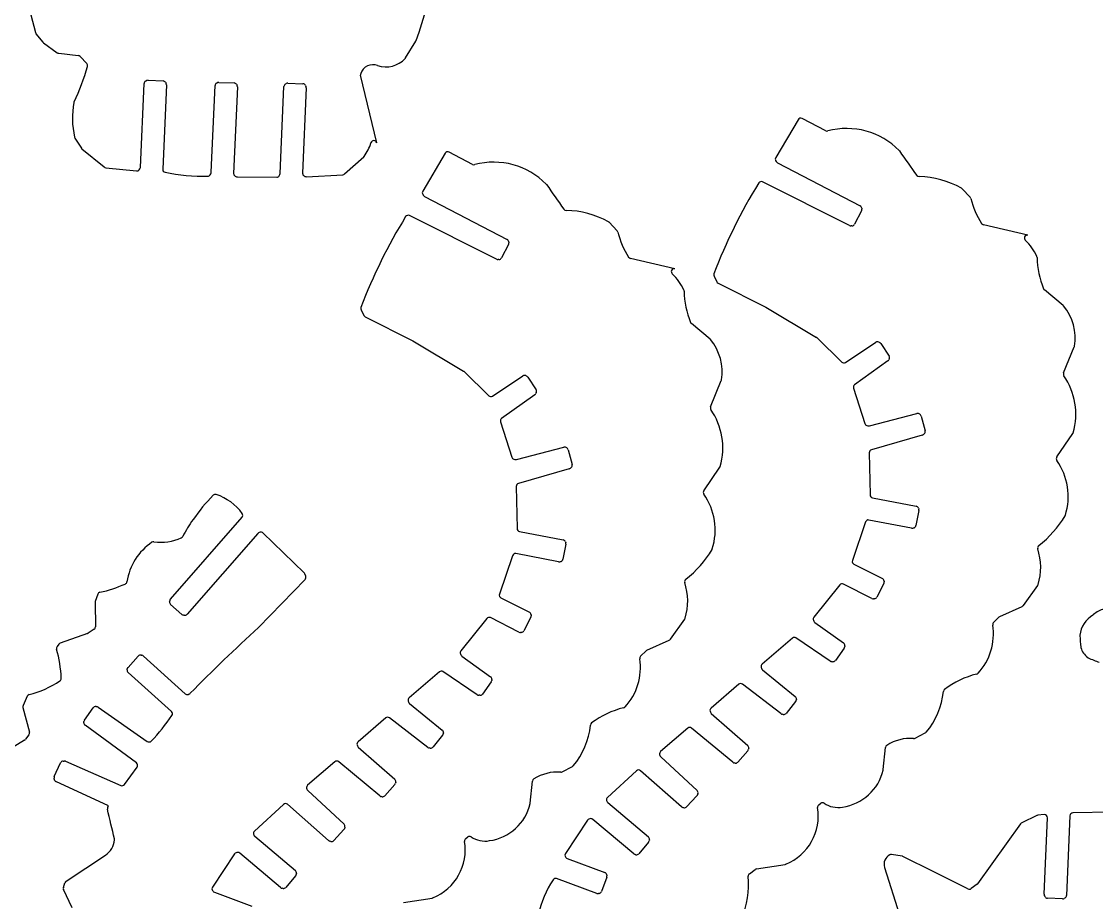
# Model space of a CAD drawing. Extents: x 0 to 821, y 0 to 548.
# Drawn here: x 399.3 to 543.2, y 116.3 to 234.2 of the extents above; entities that cross this region are included whole.
import ezdxf

# ---------------------------------------------------------------- set-up
doc = ezdxf.new("R2010")
doc.units = 0
doc.layers.add('WHITE', color=7, linetype='CONTINUOUS')

msp = doc.modelspace()

# ---------------------------------------------------------------- linework, layer by layer
at = {"layer": 'WHITE', "linetype": 'CONTINUOUS'}
for p, q in [((400.163628, 236.560061), (401.203925, 232.670281)), ((401.274253, 232.509673), (402.193925, 231.400281)), ((402.263925, 231.330281), (404.113925, 229.980281)), ((450.733861, 229.290004), (452.103925, 231.540281)), ((404.313837, 229.910461), (406.923925, 229.620281)), ((407.163925, 229.500281), (408.073925, 228.540281)), ((415.94391, 226.189877), (416.053925, 226.250281)), ((416.263868, 226.300315), (418.283925, 226.210281)), ((418.624283, 225.999766), (418.683925, 225.880281)), ((425.44391, 225.919877), (425.553925, 225.980281)), ((425.754386, 226.019973), (427.783925, 225.940281)), ((434.983868, 225.910315), (437.003925, 225.820281)), ((446.873776, 217.930077), (444.723925, 226.980281)), ((415.243508, 214.650378), (415.733925, 225.850281)), ((418.723694, 225.680436), (418.233925, 214.420281)), ((424.72365, 213.990367), (425.233925, 225.580281)), ((428.223694, 225.410436), (427.723925, 213.850281)), ((428.124266, 225.720354), (428.183925, 225.610281)), ((433.944396, 213.809604), (434.453925, 225.460281)), ((434.66391, 225.799877), (434.773925, 225.860281)), ((437.444079, 225.289513), (436.953925, 213.870281)), ((437.343521, 225.610294), (437.403925, 225.490281)), ((503.273562, 221.030158), (500.273925, 215.960281)), ((506.963746, 219.550301), (503.803925, 221.180281)), ((406.484028, 218.560013), (407.343925, 217.220281)), ((407.424339, 217.130314), (410.413925, 214.700281)), ((442.564372, 213.769799), (445.133925, 216.070281)), ((456.033943, 216.530419), (453.023925, 211.460281)), ((459.714091, 215.049539), (456.563925, 216.680281)), ((410.613814, 214.60993), (414.733925, 214.170281)), ((415.103703, 214.340181), (415.173925, 214.450281)), ((500.264141, 215.559899), (500.333925, 215.430281)), ((500.503705, 215.269547), (511.573925, 209.510281)), ((424.58365, 213.659875), (424.663925, 213.790281)), ((427.914327, 213.489519), (428.013925, 213.430281)), ((428.224262, 213.370469), (433.483925, 213.330281)), ((433.824261, 213.52047), (433.883925, 213.620281)), ((437.153512, 213.509826), (437.253925, 213.450281)), ((437.484243, 213.399558), (442.323925, 213.670281)), ((510.143771, 206.869512), (498.503925, 212.710281)), ((526.294151, 210.670073), (525.223925, 211.800281)), ((453.023924, 211.050281), (453.093925, 210.930281)), ((453.263694, 210.769851), (464.323925, 205.010281)), ((511.743688, 208.850338), (510.813925, 207.050281)), ((511.783689, 209.180222), (511.793925, 209.050281)), ((462.903771, 202.359512), (451.263925, 208.200281)), ((479.054397, 206.170432), (477.973925, 207.300281)), ((510.474263, 206.830208), (510.343925, 206.830281)), ((534.033727, 205.579818), (528.073925, 206.980281)), ((464.50396, 204.340226), (463.563925, 202.540281)), ((464.543997, 204.669622), (464.553925, 204.550281)), ((463.233863, 202.329516), (463.103925, 202.320281)), ((486.793587, 201.079718), (480.823925, 202.480281)), ((492.023454, 200.100086), (492.383925, 199.350281)), ((492.563925, 199.170281), (498.933925, 195.940281)), ((538.723842, 196.190183), (536.223925, 198.260281)), ((498.933925, 195.940281), (505.733925, 191.900281)), ((444.773656, 195.589866), (445.143925, 194.850281)), ((445.324323, 194.660136), (451.693925, 191.440281)), ((491.483924, 191.680281), (488.983925, 193.750281)), ((451.693925, 191.440281), (458.493925, 187.390281)), ((505.814125, 191.839881), (509.113925, 188.610281)), ((509.61344, 188.56043), (513.653925, 191.260281)), ((514.054083, 191.289842), (514.163925, 191.240281)), ((514.324048, 191.100422), (515.453925, 189.410281)), ((538.793596, 187.150403), (540.223925, 190.640281)), ((515.293645, 188.750189), (510.833925, 185.560281)), ((515.474286, 189.02025), (515.423925, 188.900281)), ((458.573914, 187.339663), (461.873925, 184.110281)), ((462.373427, 184.060328), (466.413925, 186.760281)), ((466.814083, 186.789842), (466.923925, 186.730281)), ((467.084048, 186.590422), (468.213925, 184.910281)), ((491.553596, 182.640403), (492.983925, 186.130281)), ((468.053596, 184.239901), (463.593925, 181.060281)), ((468.234048, 184.509785), (468.183925, 184.390281)), ((510.684139, 185.119845), (512.183925, 180.390281)), ((512.803623, 180.079914), (519.173925, 181.730281)), ((519.553432, 181.63041), (519.643925, 181.540281)), ((519.74354, 181.34971), (520.253925, 179.390281)), ((463.443925, 180.61028), (464.943925, 175.890281)), ((512.454132, 180.130153), (512.593925, 180.090281)), ((519.884269, 178.810208), (513.073925, 176.860281)), ((520.154053, 179.009772), (520.053925, 178.920281)), ((537.893923, 175.910279), (540.033925, 179.050281)), ((465.563923, 175.58028), (471.923925, 177.230281)), ((472.313449, 177.120414), (472.403925, 177.030281)), ((465.213924, 175.620281), (465.353925, 175.580281)), ((472.504397, 176.850432), (473.013925, 174.890281)), ((512.784135, 176.470254), (512.903925, 170.830281)), ((472.644271, 174.309895), (465.833925, 172.360281)), ((472.904061, 174.499758), (472.813925, 174.410281)), ((490.653925, 171.400282), (492.793925, 174.540281)), ((465.543489, 171.959924), (465.663925, 166.330281)), ((513.22396, 170.450049), (519.063925, 169.320281)), ((519.423716, 168.739652), (519.043925, 166.750281)), ((519.373853, 169.059696), (519.413925, 168.950281)), ((419.263925, 156.880281), (428.843991, 167.840378)), ((512.294232, 167.219586), (510.543925, 162.050281)), ((518.454272, 166.389964), (512.753925, 167.480281)), ((430.953925, 165.690281), (421.494046, 154.86969)), ((431.263925, 165.850281), (431.133619, 165.809743)), ((437.143925, 160.430281), (431.654116, 165.759775)), ((465.98387, 165.940131), (471.823925, 164.820281)), ((518.784336, 166.440351), (518.663925, 166.400281)), ((472.184242, 164.229628), (471.803925, 162.240281)), ((472.12397, 164.559641), (472.173925, 164.440281)), ((465.054168, 162.710426), (463.303925, 157.550281)), ((471.214014, 161.880337), (465.513925, 162.980281)), ((471.544235, 161.939946), (471.423925, 161.900281)), ((510.744294, 161.569599), (514.553925, 159.650281)), ((437.373925, 159.970281), (437.233961, 160.290447)), ((431.043925, 153.100281), (437.284312, 159.539802)), ((508.833549, 158.82002), (505.383925, 154.490281)), ((513.154288, 156.990451), (509.323925, 158.920281)), ((514.734406, 158.979808), (513.823925, 157.170281)), ((514.773997, 159.309622), (514.773925, 159.190281)), ((533.413735, 156.060126), (535.333925, 158.720281)), ((409.533925, 157.550281), (409.214174, 156.580399)), ((463.503674, 157.059893), (467.313925, 155.140281)), ((513.484263, 156.950208), (513.363925, 156.950281)), ((409.193925, 156.450281), (409.224035, 153.210436)), ((419.153925, 156.570281), (419.174314, 156.689994)), ((420.803925, 154.860281), (419.284287, 156.190222)), ((530.264113, 154.560145), (533.253925, 155.930281)), ((421.113925, 154.740281), (420.99438, 154.769802)), ((461.593621, 154.309539), (458.143925, 149.980281)), ((465.913452, 152.479799), (462.083925, 154.420281)), ((467.493694, 154.480127), (466.583925, 152.670281)), ((467.524101, 154.809575), (467.533925, 154.680281)), ((486.173633, 151.550107), (488.093925, 154.220281)), ((505.334077, 154.089514), (505.383925, 153.960281)), ((529.424144, 153.780438), (530.153925, 154.480281)), ((409.053925, 152.880281), (408.253906, 152.339715)), ((505.523542, 153.780202), (509.353925, 151.030281)), ((408.163925, 152.290281), (404.524377, 151.009696)), ((466.244263, 152.450208), (466.123925, 152.440281)), ((483.023866, 150.049517), (486.013925, 151.420281)), ((502.504233, 151.680299), (498.443925, 148.190281)), ((507.573585, 148.610353), (502.983925, 151.710281)), ((404.333925, 150.880281), (404.094378, 150.570469)), ((482.184144, 149.270438), (482.913925, 149.980281)), ((509.433547, 150.339834), (508.253925, 148.700281)), ((509.524027, 150.660056), (509.513925, 150.540281)), ((413.593925, 147.770281), (414.954096, 149.280072)), ((415.333925, 149.400281), (415.454016, 149.379654)), ((415.643925, 149.280281), (421.223848, 144.239895)), ((458.084255, 149.58992), (458.143925, 149.450281)), ((458.283693, 149.270435), (462.113925, 146.520281)), ((507.894079, 148.529659), (507.763925, 148.540281)), ((413.473925, 147.460281), (413.494301, 147.589957)), ((419.393925, 141.850281), (413.593522, 147.090444)), ((455.264233, 147.170299), (451.203925, 143.690281)), ((460.334341, 144.099939), (455.743925, 147.200281)), ((498.324303, 147.769598), (498.363925, 147.650281)), ((498.493523, 147.449974), (502.893925, 143.880281)), ((462.193994, 145.840198), (461.013925, 144.190281)), ((462.283546, 146.160436), (462.273925, 146.030281)), ((495.323944, 145.510261), (491.613925, 142.320281)), ((500.973638, 141.579629), (495.833925, 145.520281)), ((400.113925, 143.910281), (399.553866, 142.649516)), ((421.623925, 144.160281), (421.764311, 144.210205)), ((460.653717, 144.029745), (460.523925, 144.040281)), ((409.283925, 142.530281), (409.414217, 142.519647)), ((409.603925, 142.450281), (416.174257, 137.860217)), ((451.08366, 143.270359), (451.123925, 143.140281)), ((451.254168, 142.949924), (455.653925, 139.380281)), ((502.933833, 143.199533), (501.663925, 141.620281)), ((503.043572, 143.510085), (503.023925, 143.390281)), ((399.533925, 142.390281), (400.404315, 139.100318)), ((407.763925, 140.700281), (408.923807, 142.359585)), ((448.08378, 141.000002), (444.373925, 137.810281)), ((453.733574, 137.069992), (448.593925, 141.020281)), ((491.484362, 141.90951), (491.523925, 141.780281)), ((491.643618, 141.590349), (496.533925, 137.310281)), ((501.284073, 141.479597), (501.153925, 141.500281)), ((407.683925, 140.370281), (407.693754, 140.509814)), ((414.713925, 134.990281), (407.844411, 140.020218)), ((488.504063, 139.64017), (484.863925, 136.510281)), ((494.523638, 135.069629), (489.023925, 139.650281)), ((400.333925, 138.760281), (399.853925, 138.150281)), ((455.693833, 138.689533), (454.423925, 137.120281)), ((455.803572, 139.010085), (455.783925, 138.880281)), ((518.944397, 138.299799), (520.293925, 139.000281)), ((399.753925, 138.050281), (396.703598, 136.139782)), ((444.244243, 137.399597), (444.283925, 137.280281)), ((444.404397, 137.080161), (449.293925, 132.800281)), ((454.043448, 136.969696), (453.913925, 136.990281)), ((496.663514, 136.930404), (496.633925, 136.810281)), ((514.664232, 134.089817), (514.963925, 137.050281)), ((404.903925, 135.230281), (405.033816, 135.239929)), ((484.733578, 136.110368), (484.763925, 135.980281)), ((484.883983, 135.789687), (489.743925, 131.290281)), ((496.543534, 136.619569), (495.203925, 135.090281)), ((403.723925, 133.160281), (404.573478, 134.999577)), ((405.223925, 135.210281), (412.624349, 131.969938)), ((413.103925, 132.100281), (414.794324, 134.430481)), ((441.263926, 135.140283), (437.623925, 132.010281)), ((447.283926, 130.57028), (441.783925, 135.140281)), ((471.703441, 133.800498), (473.053925, 134.500281)), ((481.643926, 133.950282), (477.743925, 130.380281)), ((487.673922, 129.120282), (482.183925, 133.950281)), ((494.834334, 134.960125), (494.703925, 134.990281)), ((403.703925, 132.830281), (403.684281, 132.950401)), ((410.973925, 129.240281), (403.934361, 132.499524)), ((449.42408, 132.42969), (449.393925, 132.300281)), ((467.424232, 129.589817), (467.723925, 132.540281)), ((437.494362, 131.59951), (437.523925, 131.480281)), ((437.644044, 131.27975), (442.503925, 126.790281)), ((449.304402, 132.109736), (447.963925, 130.590281)), ((447.594201, 130.460027), (447.463925, 130.480281)), ((477.634179, 129.960074), (477.673925, 129.860281)), ((477.793464, 129.679972), (483.233925, 125.080281)), ((489.73442, 130.600022), (488.353925, 129.120281)), ((489.863809, 130.909984), (489.833925, 130.790281)), ((506.033618, 129.390304), (506.293925, 129.590281)), ((410.893925, 129.120281), (410.973925, 129.240281)), ((434.403464, 129.44018), (430.503925, 125.880281)), ((440.433952, 124.610443), (434.943925, 129.450281)), ((487.973753, 129.00049), (487.853925, 129.030281)), ((536.203638, 128.0696), (535.343925, 127.990281)), ((545.263864, 128.400343), (540.043925, 128.310281)), ((475.093519, 127.32033), (472.133925, 122.870281)), ((475.394286, 127.510216), (475.283925, 127.470281)), ((481.264177, 122.820373), (475.793925, 127.440281)), ((533.053544, 126.839952), (527.293925, 118.830281)), ((535.204244, 127.949657), (533.203925, 126.970281)), ((536.19389, 117.430224), (536.643925, 127.650281)), ((539.654122, 127.930471), (539.193925, 117.250281)), ((430.393728, 125.459716), (430.433925, 125.350281)), ((430.553845, 125.169898), (435.993925, 120.580281)), ((442.494151, 126.100489), (441.113925, 124.610281)), ((442.614403, 126.410259), (442.593925, 126.280281)), ((440.733753, 124.49049), (440.603925, 124.520281)), ((458.783755, 124.880453), (459.053925, 125.080281)), ((483.253534, 124.389569), (481.943925, 122.850281)), ((483.364178, 124.709557), (483.343925, 124.580281)), ((405.303925, 119.180281), (410.563746, 122.660316)), ((427.854381, 122.810167), (424.893925, 118.370281)), ((428.153591, 122.999514), (428.043925, 122.960281)), ((434.0139, 118.309976), (428.553925, 122.930281)), ((472.133925, 122.42028), (472.203925, 122.330281)), ((481.574241, 122.710294), (481.453925, 122.730281)), ((517.183925, 122.520281), (515.773925, 122.730281)), ((521.413925, 120.420281), (517.303925, 122.480281)), ((472.38385, 122.189895), (477.403925, 120.330281)), ((497.7143, 120.820315), (501.553925, 121.420281)), ((514.833729, 121.009929), (516.823925, 114.680281)), ((436.013534, 119.889569), (434.703925, 118.340281)), ((436.123624, 120.200389), (436.103925, 120.080281)), ((476.323803, 117.530482), (470.953925, 119.520281)), ((477.663812, 119.690101), (476.963925, 117.790281)), ((477.66421, 120.020133), (477.683925, 119.900281)), ((496.753684, 120.169565), (497.533925, 120.750281)), ((526.004284, 118.129505), (521.413925, 120.420281)), ((404.943925, 118.340281), (405.144303, 118.959548)), ((406.103925, 115.600281), (404.964007, 118.050081)), ((434.333556, 118.199546), (434.203925, 118.230281)), ((527.213925, 118.750281), (526.423925, 118.170281)), ((424.893923, 117.910282), (424.963925, 117.820281)), ((425.144001, 117.679665), (430.163925, 115.820281)), ((450.473922, 116.320002), (454.313925, 116.920281)), ((476.653775, 117.529995), (476.533925, 117.510281)), ((536.303983, 117.109516), (536.243925, 117.220281)), ((538.663867, 116.809516), (536.633925, 116.900281)), ((538.974081, 116.919513), (538.863925, 116.860281))]:
    msp.add_line(p, q, dxfattribs=at)
for centre, radius, start, end in [((392.620712, 253.10946), 63.286703, -19.859403, -2.345), ((401.594833, 232.745754), 0.398128, -169.072272, -143.631335), ((402.508925, 231.645281), 0.399061, -142.125016, -127.875), ((451.776925, 231.773281), 0.40152, -35.471325, -23.981), ((404.342925, 230.314281), 0.404965, -124.435655, -94.12), ((406.877925, 229.228281), 0.39469, 43.5628, 83.307125), ((448.091353, 231.58914), 3.505059, -108.246596, -42.305003), ((450.4055, 229.513845), 0.397399, -45.58955, -34.281879), ((382.701665, 235.093784), 26.3897, -26.230638, -15.233823), ((407.784028, 228.270634), 0.395916, -16.278287, 42.927312), ((446.356409, 226.681085), 1.70305, 68.01776, 162.268419), ((416.132925, 225.838281), 0.39918, 118.262, 178.277338), ((416.247925, 225.901281), 0.399296, 87.7119, 119.068541), ((418.269645, 225.806793), 0.40374, 28.552352, 87.973151), ((418.322942, 225.704565), 0.401478, -3.445695, 25.955388), ((425.632925, 225.568281), 0.39918, 118.262, 178.277338), ((425.729949, 225.617339), 0.403375, 86.526753, 115.873048), ((427.765925, 225.539281), 0.401404, 26.8079, 87.429845), ((434.967925, 225.511281), 0.399296, 87.7119, 119.068541), ((445.113796, 227.071899), 0.400492, 161.381403, 193.224352), ((427.822942, 225.434565), 0.401478, -3.445695, 25.955388), ((434.852925, 225.448281), 0.39918, 118.262, 178.277338), ((436.991925, 225.421281), 0.39918, 28.2619, 88.277338), ((437.052951, 225.315686), 0.392002, -3.828315, 26.448507), ((417.603925, 221.227281), 11.454788, 169.420366, 192.799), ((406.735682, 223.266742), 0.39696, 155.728479, 170.77168), ((503.617169, 220.828151), 0.398589, 62.060347, 149.548732), ((406.828784, 218.767992), 0.402632, -168.787923, -148.89892), ((507.144865, 219.909808), 0.402554, -116.738803, -75.805944), ((509.771186, 209.990015), 9.859044, 44.576878, 104.855074), ((440.650234, 219.544366), 5.681436, -37.062063, -16.294195), ((446.48575, 217.830961), 0.400485, 14.329005, 162.659003), ((407.677261, 217.437304), 0.397759, -146.933337, -129.484361), ((444.873925, 216.380281), 0.404599, -50.013114, -39.987), ((456.379808, 216.31934), 0.405188, 62.973783, 148.604589), ((500.614155, 215.751656), 0.3991, 148.48392, 208.716381), ((516.517153, 216.625488), 0.396705, 34.559478, 45.768965), ((672.630925, 324.112281), 189.142072, -145.452, -144.236632), ((410.672415, 215.005867), 0.40025, -130.227322, -98.419017), ((414.845484, 214.676643), 0.39889, -34.574808, -3.775391), ((418.633931, 214.400407), 0.4005, 177.155715, 257.030184), ((459.896925, 215.400281), 0.395453, -117.532, -74.245562), ((462.52502, 205.492183), 9.855319, 44.50337, 104.819393), ((500.683421, 215.629412), 0.402245, -150.326909, -116.537332), ((414.774066, 214.570267), 0.401995, -95.730833, -34.91487), ((423.400567, 235.291134), 21.828128, -102.855281, -87.734671), ((424.248169, 213.88229), 0.402512, -87.835521, -33.543316), ((424.323635, 214.000813), 0.400151, -31.744467, -1.495923), ((428.123949, 213.830779), 0.4005, 177.209016, 238.439373), ((428.224376, 213.77062), 0.400151, -121.730873, -90.016388), ((433.483704, 213.730281), 0.4, -89.968362, -31.63639), ((433.545757, 213.832613), 0.399302, -32.124368, -3.303367), ((437.35491, 213.856827), 0.401211, 178.078295, 239.869327), ((437.451657, 213.799867), 0.401633, -119.493306, -85.346274), ((442.298752, 214.071334), 0.401842, -86.408503, -48.62341), ((519.47604, 213.814128), 0.404005, -142.873175, -90.251204), ((519.129925, 200.941281), 12.473589, 61.280268, 88.4181), ((469.30008, 212.09391), 0.39787, 40.239141, 50.356463), ((625.392927, 319.59911), 189.136, -145.455741, -144.240189), ((558.181611, 175.334774), 70.768886, 148.264041, 159.248526), ((498.333452, 212.349031), 0.399452, 64.737575, 148.187507), ((524.928925, 211.534281), 0.397217, 42.04082, 60.6173), ((453.373925, 211.255281), 0.405617, 149.641885, 210.358), ((453.438284, 211.124645), 0.395425, -150.558596, -116.201292), ((526.007682, 210.394255), 0.397668, 13.917436, 43.914725), ((537.327591, 213.21462), 11.2683, -166.006981, -147.497516), ((472.242205, 209.300883), 0.401179, -144.89654, -91.207892), ((471.892902, 196.439745), 12.464709, 61.272869, 88.433059), ((511.384914, 209.158471), 0.399368, 3.122014, 61.752978), ((511.397152, 209.043689), 0.396827, -29.159559, 0.951721), ((510.967267, 170.875455), 70.778087, 148.306556, 159.286031), ((451.079674, 207.849412), 0.396304, 62.294859, 147.825803), ((477.683925, 207.020281), 0.403113, 43.994914, 60.2551), ((478.763752, 205.891966), 0.402515, 14.110782, 43.774071), ((490.09517, 208.697291), 11.271, -166.102184, -147.554385), ((510.318536, 207.230955), 0.401478, -115.804755, -86.374392), ((510.455538, 207.231263), 0.401492, -87.326702, -26.793347), ((528.164603, 207.369802), 0.399937, -148.318252, -103.104776), ((464.142896, 204.651917), 0.401492, 2.52746, 63.199221), ((464.154925, 204.534281), 0.399321, -29.073, 2.296345), ((533.944343, 205.187954), 0.401929, 77.150658, 227.747845), ((529.564381, 200.310539), 6.153476, 23.350807, 48.097306), ((463.078536, 202.720955), 0.401478, -115.804755, -86.374392), ((463.211564, 202.728261), 0.399368, -86.799118, -28.079331), ((480.920925, 202.872281), 0.403823, -146.669, -103.898596), ((534.857925, 202.574281), 0.396716, 3.673685, 26.214), ((547.4549, 202.905247), 12.2049, -178.565462, -158.44018), ((486.696798, 200.691809), 0.399802, 75.989825, 228.939459), ((482.314925, 195.813281), 6.15767, 23.206591, 48.0135), ((492.372654, 200.277521), 0.391694, 160.346792, 206.936006), ((492.743925, 199.530281), 0.402492, -153.434949, -116.565), ((487.621778, 198.064882), 0.393556, 5.101709, 26.371659), ((500.216908, 198.394972), 12.2067, -178.614755, -158.44186), ((536.467925, 198.568281), 0.392938, -157.874, -128.38654), ((445.13356, 195.760377), 0.398252, 157.95276, 205.350183), ((538.49832, 195.859897), 0.399936, 44.370656, 55.674284), ((533.59301, 191.824801), 6.750242, -9.331444, 39.732368), ((445.508721, 195.01573), 0.400562, -155.603857, -117.409524), ((489.232654, 194.061937), 0.398743, -157.55202, -128.593006), ((491.228925, 191.375281), 0.39747, 39.814967, 50.1022), ((486.358005, 187.30677), 6.744015, -9.271003, 39.867542), ((505.538216, 191.55697), 0.395176, 45.717869, 60.314151), ((513.879457, 190.930507), 0.399519, 64.081716, 124.368315), ((513.992117, 190.881987), 0.397356, 33.347812, 64.381561), ((539.860925, 190.811281), 0.401261, -25.223923, -11.646), ((509.395095, 188.900116), 0.403808, -134.13063, -57.267651), ((515.06928, 189.076525), 0.396024, -55.490405, -26.425582), ((515.113775, 189.196976), 0.401498, -26.114554, 32.091459), ((458.323073, 187.03178), 0.397131, 50.829387, 64.518834), ((539.164168, 186.997871), 0.400737, 157.627239, 214.581209), ((466.639457, 186.430507), 0.399519, 64.081716, 124.368315), ((466.752117, 186.371987), 0.397356, 33.347812, 64.381561), ((492.617925, 186.302281), 0.404401, -25.17096, -11.699), ((531.403925, 181.642281), 9.028238, -15.95685, 34.6121), ((467.824138, 184.570429), 0.402368, -55.23092, -26.597451), ((467.874009, 184.692447), 0.403725, -26.900525, 32.653596), ((511.063338, 185.236573), 0.396758, 125.325425, 197.109844), ((462.154152, 184.390053), 0.39598, -135.046517, -56.375149), ((491.924026, 182.487525), 0.400737, 157.573859, 214.595648), ((484.165067, 177.13578), 9.024899, -15.921303, 34.596002), ((519.274134, 181.340079), 0.402864, 46.10958, 104.403143), ((519.346644, 181.263564), 0.406138, 12.246119, 42.948236), ((463.824925, 180.733281), 0.400362, 125.238225, 197.892), ((512.561865, 180.512464), 0.3972, -162.084687, -105.737616), ((512.717752, 180.469011), 0.39846, -108.105432, -77.554771), ((519.758339, 179.190087), 0.400208, -71.659656, -42.389352), ((519.863925, 179.289281), 0.402866, -43.932, 14.519159), ((539.703473, 179.268115), 0.39579, -33.392977, -15.807758), ((472.024123, 176.840076), 0.402864, 44.096026, 104.40147), ((472.114147, 176.750409), 0.402864, 14.375805, 44.003808), ((465.328925, 176.005281), 0.401808, -163.369046, -106.631), ((465.458925, 175.960281), 0.39424, -105.446316, -74.554), ((513.181925, 176.477281), 0.397936, 105.74762, 181.012), ((538.223669, 175.679915), 0.402244, 145.061428, 214.848688), ((472.533896, 174.689983), 0.39579, -73.806989, -44.966636), ((472.623925, 174.789281), 0.402866, -45.944, 14.519159), ((492.455925, 174.751281), 0.398453, -31.974899, -13.23), ((531.044819, 170.630944), 8.37432, -17.4459, 35.132167), ((465.946146, 171.973345), 0.402881, 106.173594, 181.909089), ((490.984117, 171.175563), 0.399406, 145.762075, 214.311175), ((442.910925, 153.268281), 25.0746, 135.672, 145.309), ((425.260201, 170.509191), 0.400788, 71.980195, 135.614967), ((423.257741, 164.317537), 6.9082, 35.612782, 72.072443), ((483.804071, 166.142745), 8.368883, -17.547536, 35.062575), ((513.302925, 170.841281), 0.399152, -178.420817, -101.411), ((428.543813, 168.109156), 0.402925, -41.841194, 34.990961), ((518.9977, 168.926915), 0.398901, 19.442803, 80.44364), ((519.033093, 168.827035), 0.400278, -12.609635, 17.932715), ((442.923245, 153.290848), 25.071899, 145.367429, 151.432318), ((512.672535, 167.088153), 0.400485, 78.274283, 160.841495), ((527.059625, 175.046286), 13.838517, -52.549888, -30.415723), ((538.654536, 168.261222), 0.404722, -33.091285, -20.379924), ((431.255712, 165.431212), 0.397734, 107.876866, 139.355683), ((431.381473, 165.470706), 0.39736, 46.675132, 107.206979), ((466.062925, 166.331281), 0.399001, -179.856402, -101.426), ((518.540136, 166.780455), 0.39982, -102.401278, -71.964235), ((518.650496, 166.816128), 0.398901, -70.395656, -9.501449), ((421.171589, 158.026731), 7.82067, 124.130877, 171.14821), ((417.013369, 164.172477), 0.400413, 82.687198, 125.030609), ((418.027925, 170.710281), 6.21575, -98.918108, -64.294), ((420.55314, 165.46991), 0.398696, -64.620245, -28.422332), ((471.750695, 164.432956), 0.394187, 18.746688, 79.293737), ((471.793882, 164.316089), 0.39982, -12.48881, 18.096593), ((535.711427, 163.741909), 0.396777, 126.679348, 197.904116), ((465.433739, 162.590319), 0.398121, 78.380562, 162.441174), ((479.826703, 170.542877), 13.83103, -52.567702, -30.419762), ((491.395925, 163.719281), 0.40031, -26.63908, -14.429), ((527.823925, 161.135281), 7.910242, -16.865766, 18.3067), ((471.282925, 162.269281), 0.395022, -100.047, -69.087452), ((471.411522, 162.317139), 0.399859, -70.61582, -11.08202), ((510.922102, 161.92582), 0.398132, 161.783291, 243.473768), ((436.85905, 160.147952), 0.401078, 20.810699, 44.742833), ((437.006784, 159.822142), 0.395901, -45.492381, 21.973696), ((405.564597, 176.486662), 19.155983, -77.152764, -66.497044), ((413.04468, 159.291176), 0.404018, -66.785427, -8.685076), ((488.474165, 159.241462), 0.399247, 127.065235, 197.722238), ((480.583925, 156.635281), 7.910241, -16.865769, 18.3067), ((509.140291, 158.569089), 0.396304, 62.395541, 140.715091), ((514.372896, 159.291917), 0.401492, 2.52746, 63.199221), ((514.373546, 159.15651), 0.4018, -26.089599, 4.821286), ((535.011925, 158.956281), 0.399224, -36.238407, -16.892), ((409.912925, 157.419281), 0.400934, 102.818, 160.932474), ((419.565542, 156.621999), 0.397092, 139.425823, 170.140557), ((463.683888, 157.419175), 0.401947, 160.963152, 243.361897), ((513.330158, 157.341164), 0.392339, -116.632073, -85.062693), ((513.465538, 157.351263), 0.401492, -87.326702, -26.793347), ((409.594683, 156.454548), 0.400781, 161.698635, 180.609997), ((419.544008, 156.491694), 0.397921, 168.609634, 229.254784), ((533.093925, 156.290281), 0.393954, -66.037511, -35.741), ((544.888925, 152.657281), 2.99727, 102.827, 133.81044), ((421.064925, 155.164281), 0.400737, -130.647826, -100.139), ((421.190559, 155.138159), 0.405191, -100.902061, -41.496469), ((461.907659, 154.059921), 0.40116, 63.934959, 141.520037), ((467.127893, 154.78991), 0.396696, 2.841463, 62.033656), ((467.133139, 154.656718), 0.401478, -26.094526, 3.364566), ((487.775925, 154.454281), 0.394816, -36.347458, -16.783), ((505.705334, 154.24682), 0.403208, 142.856894, 202.962972), ((505.752176, 154.101628), 0.394446, -159.001464, -125.424571), ((530.443304, 154.196974), 0.404973, 116.262003, 135.607475), ((544.613471, 151.60901), 3.66866, 120.811743, 172.776926), ((542.531946, 155.109142), 0.403674, -59.913004, -45.690673), ((408.822925, 153.208281), 0.401116, -54.844178, 0.307866), ((605.714766, -37.456699), 258.499255, 132.509403, 135.319153), ((466.225538, 152.851263), 0.401492, -87.326702, -26.793347), ((521.724438, 152.212758), 7.686473, -42.909016, 9.111566), ((529.706664, 153.499019), 0.398766, 135.111957, 189.971787), ((408.018814, 152.661026), 0.398132, -68.624448, -53.808344), ((466.090154, 152.840659), 0.4018, -116.089599, -85.178714), ((485.848925, 151.786281), 0.401474, -65.733212, -36.03), ((502.763761, 151.38039), 0.396611, 56.281555, 130.871456), ((541.363708, 152.028225), 0.392046, 173.841915, 185.566287), ((600.09177, 156.348612), 59.2787, -175.783574, -174.31872), ((404.404057, 150.322194), 0.396915, 141.280272, 196.469086), ((387.672055, 145.566248), 16.997902, 2.473321, 15.853355), ((404.646669, 150.62488), 0.403781, 107.630026, 140.763423), ((458.463271, 149.731725), 0.404675, 142.105473, 200.512807), ((483.179399, 149.680634), 0.400331, 112.861804, 131.539544), ((509.123939, 150.700423), 0.402119, -5.761342, 55.114771), ((509.115309, 150.583784), 0.400982, -37.472473, -6.228318), ((541.504925, 150.516281), 0.402285, -174.874, -166.168705), ((543.553053, 151.111827), 2.53486, -164.164665, -127.108986), ((415.248113, 149.011239), 0.398393, 77.561324, 137.561867), ((415.371475, 148.990762), 0.397555, 46.739833, 78.017062), ((458.517031, 149.596009), 0.400556, -158.665344, -125.629001), ((474.483768, 147.711112), 7.685301, -42.897519, 9.047799), ((482.466217, 148.988571), 0.398766, 135.020924, 189.946824), ((498.704553, 147.888823), 0.398502, 130.845306, 197.408408), ((507.801925, 148.937281), 0.398814, -124.932, -95.467574), ((507.926372, 148.926326), 0.397979, -94.654162, -34.609707), ((542.274281, 149.403797), 0.401341, -128.637202, -115.092592), ((551.396925, 170.067281), 22.9889, -113.843, -109.894742), ((413.862825, 147.381787), 0.396743, 168.589025, 227.251181), ((413.884615, 147.492001), 0.402419, 136.249579, 165.911514), ((455.523761, 146.87039), 0.396611, 56.281555, 130.871456), ((498.746141, 147.755496), 0.396434, -164.60897, -129.585267), ((530.008874, 135.36702), 11.8516, 103.940765, 127.01362), ((527.07318, 147.254334), 0.393114, -78.195187, -44.350567), ((396.947925, 157.377281), 13.6831, -75.500291, -56.629), ((404.256077, 146.28338), 0.398384, -56.764288, 2.359041), ((461.886925, 146.193281), 0.398068, -4.734, 55.232021), ((461.879925, 146.084281), 0.397683, -37.853, -7.804099), ((495.584925, 145.210281), 0.397619, 51.227671, 131.023), ((400.472925, 143.749281), 0.393445, 104.589, 155.845294), ((421.491635, 144.540539), 0.402612, -131.691869, -70.817554), ((421.62362, 144.583166), 0.398615, -69.332259, -43.480684), ((460.546358, 144.442632), 0.402976, -121.744251, -93.191293), ((460.693752, 144.424298), 0.396579, -95.793894, -36.163445), ((502.645983, 143.564708), 0.401324, -7.82261, 51.843703), ((512.962259, 145.455673), 9.793643, -40.460904, -5.305469), ((523.112735, 144.50814), 0.400991, 126.511285, 173.993841), ((399.924085, 142.490653), 0.402864, 156.775629, 194.427032), ((409.249726, 142.13721), 0.394555, 85.027557, 145.694221), ((409.378503, 142.127876), 0.393395, 55.03923, 84.791218), ((451.465735, 143.388116), 0.39981, 130.907234, 197.129472), ((451.503856, 143.260498), 0.398497, -162.441689, -128.797738), ((479.81821, 142.746351), 0.398023, -76.124927, -42.040993), ((502.628925, 143.460281), 0.401155, -40.536, -10.049349), ((397.205744, 156.521997), 26.9484, -43.682287, -34.315584), ((419.135225, 141.550728), 0.3958, -33.926935, 49.185476), ((448.351177, 140.700089), 0.401807, 52.833088, 131.719705), ((482.747925, 130.857281), 11.846787, 103.842, 126.904363), ((491.875664, 142.011907), 0.404477, 130.323667, 194.664398), ((491.905063, 141.887791), 0.396011, -164.247479, -131.314783), ((501.218799, 141.892167), 0.39722, -128.111272, -99.399648), ((501.355314, 141.870393), 0.397236, -100.33146, -39.02285), ((408.083966, 140.341861), 0.40105, 175.93638, 233.321777), ((408.094071, 140.47049), 0.402244, 145.161047, 174.389748), ((465.720329, 140.943582), 9.794009, -40.446181, -5.231611), ((475.872243, 140.007776), 0.400991, 126.42381, 173.877424), ((488.769925, 139.340281), 0.400769, 50.670357, 131.558), ((399.528925, 138.375281), 0.395285, -55.304846, -34.695), ((400.015148, 139.003574), 0.401011, -37.35122, 13.960373), ((455.405983, 139.064708), 0.401324, -7.82261, 51.843703), ((455.388925, 138.950281), 0.401155, -40.536, -10.049349), ((518.305682, 132.470225), 5.80567, 85.768392, 122.993392), ((518.767392, 138.660242), 0.401559, -94.759661, -63.845451), ((520.102695, 139.351155), 0.399602, -61.409214, -38.886317), ((416.405168, 138.190111), 0.402678, -124.990214, -44.10713), ((444.632543, 137.5028), 0.401781, 130.066807, 194.883989), ((444.667743, 137.375018), 0.395338, -166.134885, -131.769099), ((453.981355, 137.386727), 0.40214, -128.035906, -99.652907), ((454.104925, 137.370281), 0.405291, -98.725, -38.085766), ((496.264964, 137.006487), 0.405747, -10.807621, 48.480271), ((496.243257, 136.878666), 0.396608, -40.789516, -9.928897), ((515.360496, 137.004004), 0.399262, 122.793745, 173.344131), ((405.068651, 134.838976), 0.402464, 67.306084, 94.965343), ((485.121676, 136.205071), 0.399486, 130.181295, 193.71321), ((485.147978, 136.089093), 0.39917, -164.181188, -131.403541), ((404.936689, 134.831343), 0.400281, 94.695078, 155.147118), ((414.472685, 134.66996), 0.401001, -36.669818, 53.015968), ((441.523925, 134.840281), 0.396989, 49.085617, 130.914), ((471.508837, 134.147322), 0.39769, -92.106522, -60.703072), ((472.881582, 134.8556), 0.39491, -64.124985, -42.288426), ((481.913925, 133.650281), 0.403609, 48.012788, 131.987), ((494.768799, 135.382167), 0.39722, -128.111272, -99.399648), ((494.901452, 135.359361), 0.404838, -99.543122, -41.656279), ((508.330155, 135.527176), 6.496605, -82.27324, -13.229552), ((514.266925, 134.143281), 0.400847, -14.87053, -7.664), ((404.083152, 132.983744), 0.400262, 153.828898, 184.778365), ((404.095894, 132.857714), 0.392929, -175.996466, -114.273983), ((449.024992, 132.497677), 0.404838, -9.667888, 48.37158), ((468.12568, 132.50312), 0.40347, 123.301366, 174.71536), ((471.049268, 127.966331), 5.80066, 85.600691, 122.833439), ((412.781407, 132.339501), 0.401552, -113.024728, -36.56537), ((437.885664, 131.701907), 0.404477, 130.323667, 194.664398), ((437.914925, 131.578281), 0.403094, -165.929283, -132.22), ((448.999199, 132.36943), 0.400737, -40.394115, -9.936429), ((489.465996, 130.993622), 0.40651, -11.873192, 46.867037), ((434.679211, 129.150028), 0.400281, 48.599535, 133.541807), ((447.547925, 130.873281), 0.401877, -131.065, -102.064884), ((447.664493, 130.850359), 0.39661, -100.208713, -40.976711), ((461.096204, 131.021318), 6.489516, -82.316893, -13.195888), ((467.026695, 129.642416), 0.401001, -14.814275, -7.537155), ((478.013189, 130.085522), 0.399232, 132.41194, 198.313969), ((478.052236, 129.981311), 0.3972, -162.25942, -130.654105), ((489.44121, 130.874519), 0.401648, -43.111977, -12.106628), ((506.535925, 129.270281), 0.401203, 55.3456, 127.098394), ((508.595843, 132.268651), 3.236669, -124.469131, -79.176867), ((411.214298, 128.879778), 0.400601, 143.104615, 193.013289), ((-125.946075, -2.074559), 552.492, 13.2791, 13.70138), ((487.935925, 129.419281), 0.397549, -131.227, -101.903503), ((488.060226, 129.389214), 0.398226, -102.541404, -42.479613), ((499.004204, 127.890395), 6.960115, -67.711902, 9.255769), ((506.271925, 129.066281), 0.402199, 126.333, 188.062084), ((536.242912, 127.670027), 0.401498, -2.819003, 95.613566), ((540.053737, 127.910276), 0.400125, 91.40524, 177.106982), ((442.220839, 126.501913), 0.404096, -13.109449, 45.529572), ((475.430609, 127.08816), 0.409308, 111.000272, 145.443008), ((475.533761, 127.130418), 0.404599, 49.982845, 110.164949), ((533.384156, 126.610397), 0.402492, 116.601965, 145.226406), ((535.384748, 127.589462), 0.402892, 95.815548, 116.616807), ((430.775156, 125.584493), 0.401319, 132.520212, 198.114527), ((430.81704, 125.474927), 0.402882, -161.977808, -130.78931), ((442.20769, 126.377037), 0.39817, -43.991334, -14.06389), ((409.071745, 124.937163), 2.72215, -56.763489, -5.005952), ((411.384019, 124.735355), 0.401087, -5.110094, 13.640381), ((440.700186, 124.907047), 0.398565, -131.911401, -103.976209), ((440.820226, 124.879214), 0.398226, -102.541404, -42.479613), ((451.763746, 123.380208), 6.960598, -67.705774, 9.256688), ((459.030794, 124.563179), 0.402108, 127.905396, 189.057929), ((459.297756, 124.770391), 0.394316, 56.739082, 128.196844), ((461.348125, 127.771143), 3.240116, -124.476051, -79.046022), ((482.974003, 124.780714), 0.39661, -10.335571, 49.053246), ((482.953257, 124.648666), 0.396608, -40.789516, -9.928897), ((428.187361, 122.584447), 0.402275, 110.889289, 145.86752), ((428.295614, 122.628689), 0.397092, 49.420238, 110.956469), ((472.463925, 122.645281), 0.399406, 145.713123, 214.287), ((472.526222, 122.55786), 0.394548, -144.773462, -111.15227), ((481.525127, 123.125108), 0.401196, -130.573957, -100.222673), ((481.638652, 123.098326), 0.393342, -99.424731, -39.095135), ((516.150698, 121.44317), 1.3864, 115.958064, 198.209594), ((515.723941, 122.341149), 0.392329, 82.680523, 117.324237), ((517.120925, 122.131281), 0.394069, 62.329492, 80.8006), ((501.472925, 121.813281), 0.401261, -78.354026, -64.776), ((435.730951, 120.278412), 0.40035, -11.238133, 48.939151), ((435.713257, 120.148666), 0.396608, -40.789516, -9.928897), ((470.821174, 119.139194), 0.403547, 70.794427, 146.801079), ((477.264925, 119.949281), 0.405564, 10.0623, 69.956544), ((477.294023, 119.831538), 0.395915, -20.930932, 9.998872), ((483.796396, 118.832482), 12.835837, -21.443126, 4.410817), ((496.985435, 119.852654), 0.392608, 126.177308, 184.822002), ((497.763527, 120.426231), 0.397147, 97.120251, 125.319164), ((405.333985, 118.221479), 0.407751, 163.060698, 204.856715), ((405.530984, 118.848002), 0.402449, 124.346387, 163.908784), ((425.223925, 118.140281), 0.402244, 145.124672, 214.875), ((434.258439, 118.626657), 0.400107, -127.675019, -97.830825), ((434.394713, 118.596313), 0.401453, -98.762449, -39.625361), ((481.306922, 112.105768), 13.029683, 146.16808, 168.607277), ((526.181087, 118.489693), 0.401241, -116.144688, -52.755594), ((526.973925, 119.070281), 0.4, -53.13, -36.869898), ((425.291241, 118.053838), 0.402101, -144.490132, -111.479972), ((454.275609, 117.314448), 0.396025, -84.447977, -71.031146), ((476.466334, 117.910127), 0.405519, -110.577806, -80.405375), ((476.582925, 117.929281), 0.405564, -79.938, -20.043456), ((536.592925, 117.414281), 0.399296, 177.712, 209.068541), ((536.655503, 117.299065), 0.399368, -151.665185, -93.097224), ((538.669653, 117.206301), 0.396827, -90.835386, -60.688185), ((538.797715, 117.275177), 0.396991, -63.624242, -3.595499)]:
    msp.add_arc(centre, radius, start, end, dxfattribs=at)

doc.saveas('drawing.dxf')
